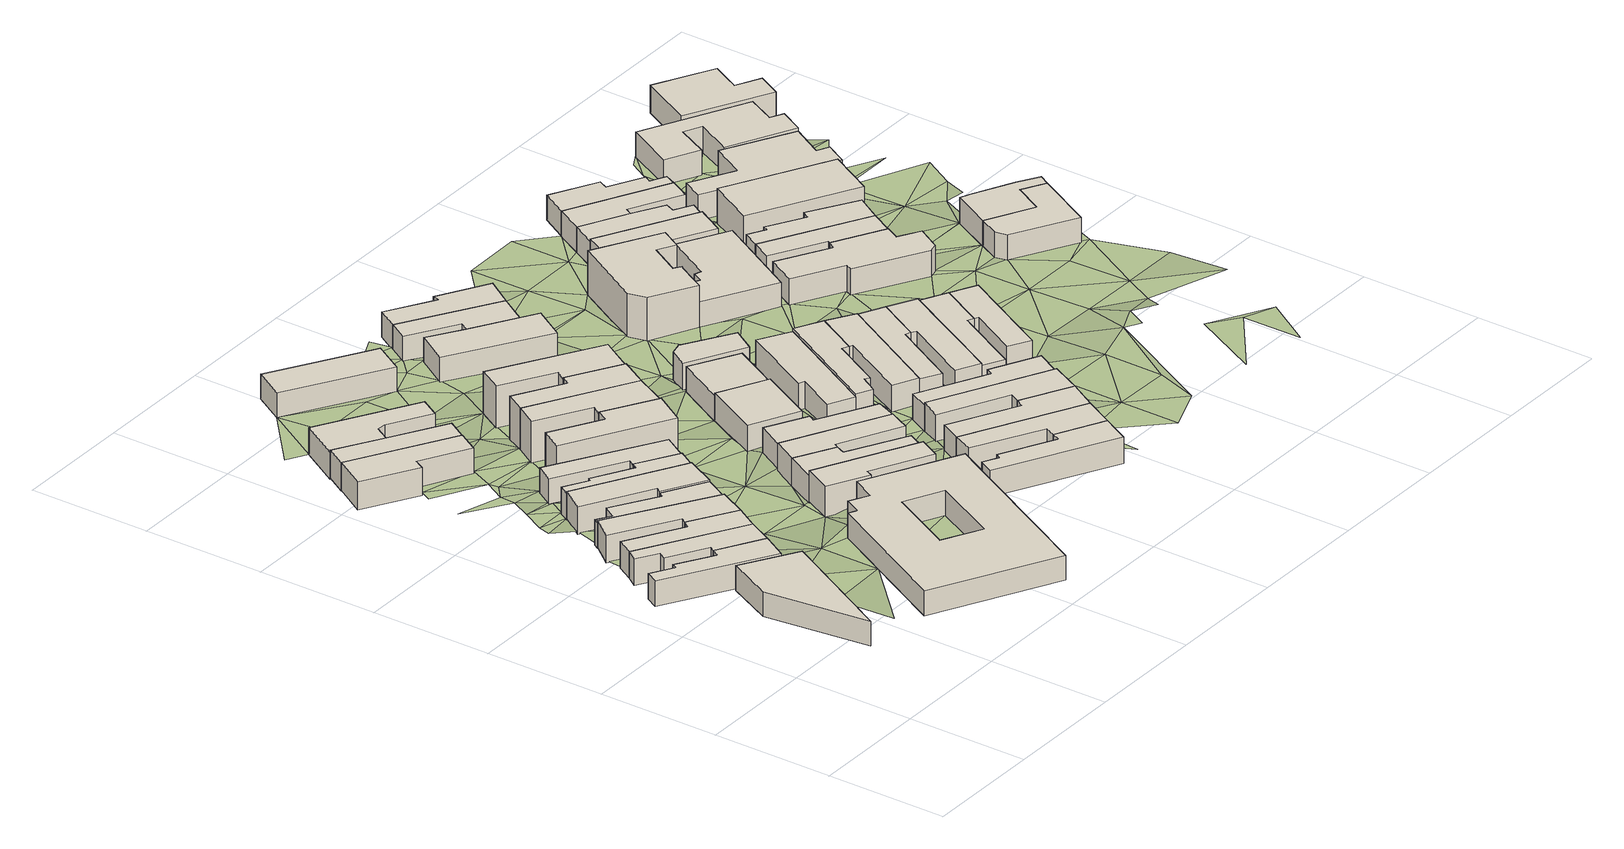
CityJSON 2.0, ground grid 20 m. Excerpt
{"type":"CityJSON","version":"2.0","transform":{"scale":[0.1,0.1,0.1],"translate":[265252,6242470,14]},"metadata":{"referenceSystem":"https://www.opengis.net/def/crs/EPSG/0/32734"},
"CityObjects":{
"building1":{"type":"Building","attributes":{"address":"80 Burns Road Salt River Cape Town","building":"house","building:levels":"1","footprint":{"type":"Polygon"},"plus_code":"C8X4XCXM+XHW","ground_height":17.6,"building_height":4.1,"roof_height":21.7},"geometry":[{"type":"Solid","lod":"1","boundaries":[[[[0,1,2,3]],[[1,4,5,2]],[[4,6,7,5]],[[6,0,3,7]],[[3,2,5,7]],[[6,4,1,0]]]]}]},
"building2":{"type":"Building","attributes":{"address":"78 Burns Road Salt River Cape Town","building":"house","building:levels":"1","footprint":{"type":"Polygon"},"plus_code":"C8X6XCX3+XRV","ground_height":17.25,"building_height":4.1,"roof_height":21.35},"geometry":[{"type":"Solid","lod":"1","boundaries":[[[[8,9,10,11]],[[9,12,13,10]],[[12,14,15,13]],[[14,16,17,15]],[[16,18,19,17]],[[18,20,21,19]],[[20,22,23,21]],[[22,8,11,23]],[[11,10,13,15,17,19,21,23]],[[22,20,18,16,14,12,9,8]]]]}]},
"building3":{"type":"Building","attributes":{"address":"76 Burns Road Salt River Cape Town","building":"house","building:levels":"1","footprint":{"type":"Polygon"},"plus_code":"C8X7X8XW+X7W","ground_height":17.25,"building_height":4.1,"roof_height":21.35},"geometry":[{"type":"Solid","lod":"1","boundaries":[[[[24,25,26,23]],[[25,27,28,26]],[[27,29,30,28]],[[29,31,32,30]],[[31,33,34,32]],[[33,35,36,34]],[[35,37,11,36]],[[37,24,23,11]],[[23,26,28,30,32,34,36,11]],[[37,35,33,31,29,27,25,24]]]]}]},
"building4":{"type":"Building","attributes":{"address":"74 Burns Road Salt River Cape Town","building":"house","building:levels":"1","footprint":{"type":"Polygon"},"plus_code":"C8XCXWX3+XVW","ground_height":17.25,"building_height":4.1,"roof_height":21.35},"geometry":[{"type":"Solid","lod":"1","boundaries":[[[[25,38,39,26]],[[38,40,41,39]],[[40,42,43,41]],[[42,44,45,43]],[[44,27,28,45]],[[27,25,26,28]],[[26,39,41,43,45,28]],[[27,44,42,40,38,25]]]]}]},
"building5":{"type":"Building","attributes":{"address":"72 Burns Road Salt River Cape Town","building":"house","building:levels":"1","footprint":{"type":"Polygon"},"plus_code":"C8XCX3X7+X3W","ground_height":17.3,"building_height":4.1,"roof_height":21.4},"geometry":[{"type":"Solid","lod":"1","boundaries":[[[[46,47,48,39]],[[47,49,50,51,48]],[[49,52,53,54,51,50]],[[52,55,56,54,53]],[[55,57,41,56]],[[57,46,39,41]],[[39,48,51,54,56,41]],[[57,55,52,49,47,46]]]]}]},
"building6":{"type":"Building","attributes":{"address":"70 Burns Road Salt River Cape Town","building":"house","building:levels":"1","footprint":{"type":"Polygon"},"plus_code":"C8XMXFX2+XRW","ground_height":16.9,"building_height":4.1,"roof_height":21},"geometry":[{"type":"Solid","lod":"1","boundaries":[[[[58,59,60,61]],[[59,62,63,60]],[[62,64,65,63]],[[64,66,67,65]],[[66,68,69,67]],[[68,70,71,69]],[[70,72,50,71]],[[72,58,61,50]],[[61,60,63,65,67,69,71,50]],[[72,70,68,66,64,62,59,58]]]]}]},
"building7":{"type":"Building","attributes":{"address":"Salt River Cape Town","building":"house","building:levels":"1","footprint":{"type":"Polygon"},"plus_code":"C8X3X6XC+XVR","ground_height":16.13,"building_height":4.1,"roof_height":20.23},"geometry":[{"type":"Solid","lod":"1","boundaries":[[[[73,74,75,76]],[[74,77,78,75]],[[77,79,80,78]],[[79,81,82,83,80]],[[81,84,85,86,83,82]],[[84,73,76,86,85]],[[76,75,78,80,83,86]],[[84,81,79,77,74,73]]]]}]},
"building8":{"type":"Building","attributes":{"address":"68 Burns Road Salt River Cape Town","building":"house","building:levels":"1","footprint":{"type":"Polygon"},"plus_code":"C8XMX8X9+X5X","ground_height":17.07,"building_height":4.1,"roof_height":21.17},"geometry":[{"type":"Solid","lod":"1","boundaries":[[[[87,88,89,90,91,60]],[[88,92,93,94,90,89]],[[92,95,96,97,94,93]],[[95,98,99,97,96]],[[98,100,101,99]],[[100,87,60,91,101]],[[91,90,94,97,99,101]],[[100,98,95,92,88,87]]]]}]},
"building9":{"type":"Building","attributes":{"address":"Salt River Cape Town","building":"house","building:levels":"1","footprint":{"type":"Polygon"},"plus_code":"C8X7XQX6+X9W","ground_height":15.99,"building_height":4.1,"roof_height":20.09},"geometry":[{"type":"Solid","lod":"1","boundaries":[[[[102,103,104,82]],[[103,105,106,104]],[[105,107,108,109,106]],[[107,110,111,85,109,108]],[[110,102,82,85,111]],[[82,104,106,109,85]],[[110,107,105,103,102]]]]}]},
"building10":{"type":"Building","attributes":{"address":"73 Burns Road Salt River Cape Town","building":"yes","building:levels":"1","social_facility":"outreach","footprint":{"type":"Polygon"},"plus_code":"C9X3XQXQ+X9X","ground_height":17.96,"building_height":4.1,"roof_height":22.06},"geometry":[{"type":"Solid","lod":"1","boundaries":[[[[112,113,114,115]],[[113,116,117,114]],[[116,118,119,117]],[[118,120,121,119]],[[120,122,123,121]],[[122,124,125,123]],[[124,126,127,125]],[[126,112,115,127]],[[128,129,130,131]],[[129,132,133,130]],[[132,134,135,133]],[[134,128,131,135]],[[115,114,117,119,121,123,125,127],[131,130,133,135]],[[126,124,122,120,118,116,113,112],[134,132,129,128]]]]}]},
"building11":{"type":"Building","attributes":{"address":"66 Burns Road Salt River Cape Town","building":"house","building:levels":"1","footprint":{"type":"Polygon"},"plus_code":"C8XWXWX4+XXX","ground_height":16.75,"building_height":4.1,"roof_height":20.85},"geometry":[{"type":"Solid","lod":"1","boundaries":[[[[136,137,138,139]],[[137,140,141,142,138]],[[140,143,144,145,142,141]],[[143,146,147,145,144]],[[146,148,149,147]],[[148,150,93,149]],[[150,151,152,93]],[[151,136,139,152]],[[139,138,142,145,147,149,93,152]],[[151,150,148,146,143,140,137,136]]]]}]},
"building12":{"type":"Building","attributes":{"address":"64 Burns Road Salt River Cape Town","building":"house","building:levels":"1","footprint":{"type":"Polygon"},"plus_code":"C8XVX4X4+X2V","ground_height":16.49,"building_height":4.1,"roof_height":20.59},"geometry":[{"type":"Solid","lod":"1","boundaries":[[[[136,153,154,155]],[[153,156,157,154]],[[156,158,159,157]],[[158,160,161,159]],[[160,137,162,161]],[[137,136,155,162]],[[155,154,157,159,161,162]],[[137,160,158,156,153,136]]]]}]},
"building13":{"type":"Building","attributes":{"address":"Salt River Cape Town","building":"house","building:levels":"1","footprint":{"type":"Polygon"},"plus_code":"C8X5XCX3+XXW","ground_height":15.61,"building_height":4.1,"roof_height":19.71},"geometry":[{"type":"Solid","lod":"1","boundaries":[[[[163,164,165,108]],[[164,166,167,165]],[[166,168,169,167]],[[168,170,171,169]],[[170,172,173,171]],[[172,174,175,173]],[[174,163,108,175]],[[108,165,167,169,171,173,175]],[[174,172,170,168,166,164,163]]]]}]},
"building14":{"type":"Building","attributes":{"address":"Salt River Cape Town","building":"house","building:levels":"2","footprint":{"type":"Polygon"},"plus_code":"C9X6X4XM+X9X","ground_height":16.16,"building_height":6.9,"roof_height":23.06},"geometry":[{"type":"Solid","lod":"1","boundaries":[[[[176,177,178,179,180,181]],[[177,182,183,179,178]],[[182,184,185,183]],[[184,186,187,185]],[[186,188,189,187]],[[188,176,181,180,189]],[[180,179,183,185,187,189]],[[188,186,184,182,177,176]]]]}]},
"building15":{"type":"Building","attributes":{"address":"71 Burns Road Salt River Cape Town","building":"house","building:levels":"1","footprint":{"type":"Polygon"},"plus_code":"C9XQX5XR+XRV","ground_height":17.97,"building_height":4.1,"roof_height":22.07},"geometry":[{"type":"Solid","lod":"1","boundaries":[[[[190,191,192,193,194,195]],[[191,196,197,193,192]],[[196,198,199,197]],[[198,200,201,199]],[[200,202,203,201]],[[202,190,195,194,203]],[[194,193,197,199,201,203]],[[202,200,198,196,191,190]]]]}]},
"building16":{"type":"Building","attributes":{"address":"Salt River Cape Town","building":"house","building:levels":"2","footprint":{"type":"Polygon"},"plus_code":"C9X7XFXG+XVV","ground_height":15.93,"building_height":6.9,"roof_height":22.83},"geometry":[{"type":"Solid","lod":"1","boundaries":[[[[204,205,206,181]],[[205,207,208,206]],[[207,209,210,208]],[[209,211,212,210]],[[211,213,178,212]],[[213,204,181,178]],[[181,206,208,210,212,178]],[[213,211,209,207,205,204]]]]}]},
"building17":{"type":"Building","attributes":{"address":"69 Burns Road Salt River Cape Town","building":"house","building:levels":"1","footprint":{"type":"Polygon"},"plus_code":"C9XWXRXW+X7V","ground_height":17.15,"building_height":4.1,"roof_height":21.25},"geometry":[{"type":"Solid","lod":"1","boundaries":[[[[214,215,195,216]],[[215,217,218,195]],[[217,219,220,218]],[[219,221,222,220]],[[221,223,224,222]],[[223,214,216,224]],[[216,195,218,220,222,224]],[[223,221,219,217,215,214]]]]}]},
"building18":{"type":"Building","attributes":{"address":"7 Dryden Street Salt River Cape Town","building":"house","building:levels":"1","footprint":{"type":"Polygon"},"plus_code":"C8XRXMXG+XXX","ground_height":15.23,"building_height":4.1,"roof_height":19.33},"geometry":[{"type":"Solid","lod":"1","boundaries":[[[[225,226,227,228]],[[226,229,230,227]],[[229,231,232,230]],[[231,233,234,232]],[[233,225,228,234]],[[228,227,230,232,234]],[[233,231,229,226,225]]]]}]},
"building19":{"type":"Building","attributes":{"address":"Salt River Cape Town","building":"house","building:levels":"2","footprint":{"type":"Polygon"},"plus_code":"C9XGX2XX+X8W","ground_height":15.93,"building_height":6.9,"roof_height":22.83},"geometry":[{"type":"Solid","lod":"1","boundaries":[[[[235,236,237,206]],[[236,238,239,240,237]],[[238,241,242,243,240,239]],[[241,244,245,243,242]],[[244,246,208,245]],[[246,235,206,208]],[[206,237,240,243,245,208]],[[246,244,241,238,236,235]]]]}]},
"building20":{"type":"Building","attributes":{"address":"67 Burns Road Salt River Cape Town","building":"house","building:levels":"1","footprint":{"type":"Polygon"},"plus_code":"CCX2X5XV+X5X","ground_height":17.15,"building_height":4.1,"roof_height":21.25},"geometry":[{"type":"Solid","lod":"1","boundaries":[[[[247,214,248,216,249,250]],[[214,223,224,216,248]],[[223,251,252,224]],[[251,253,254,252]],[[253,255,256,254]],[[255,247,250,249,256]],[[249,216,224,252,254,256]],[[255,253,251,223,214,247]]]]}]},
"building21":{"type":"Building","attributes":{"address":"65 Burns Road Salt River Cape Town","building":"house","building:levels":"1","footprint":{"type":"Polygon"},"plus_code":"CCX6X3XC+XPW","ground_height":16.97,"building_height":4.1,"roof_height":21.07},"geometry":[{"type":"Solid","lod":"1","boundaries":[[[[257,258,259,250]],[[258,260,261,259]],[[260,262,263,261]],[[262,264,265,263]],[[264,266,267,265]],[[266,257,250,267]],[[250,259,261,263,265,267]],[[266,264,262,260,258,257]]]]}]},
"building22":{"type":"Building","attributes":{"address":"Salt River Cape Town","building":"house","building:levels":"2","footprint":{"type":"Polygon"},"plus_code":"C9XHX8XM+X5R","ground_height":15.59,"building_height":6.9,"roof_height":22.49},"geometry":[{"type":"Solid","lod":"1","boundaries":[[[[236,268,269,270]],[[268,271,272,269]],[[271,273,274,272]],[[273,275,276,274]],[[275,238,239,276]],[[238,236,270,239]],[[270,269,272,274,276,239]],[[238,275,273,271,268,236]]]]}]},
"building23":{"type":"Building","attributes":{"address":"64 Coleridge Road Salt River Cape Town","building":"house","building:levels":"1","footprint":{"type":"Polygon"},"plus_code":"CCXWXCXC+X6W","ground_height":17.81,"building_height":4.1,"roof_height":21.91},"geometry":[{"type":"Solid","lod":"1","boundaries":[[[[277,278,279,280]],[[278,281,282,279]],[[281,283,284,282]],[[283,285,286,284]],[[285,287,288,286]],[[287,289,290,288]],[[289,291,292,290]],[[291,277,280,292]],[[280,279,282,284,286,288,290,292]],[[291,289,287,285,283,281,278,277]]]]}]},
"building24":{"type":"Building","attributes":{"address":"63 Burns Road Salt River Cape Town","building":"house","building:levels":"1","footprint":{"type":"Polygon"},"plus_code":"CCX5XFX4+X5X","ground_height":16.61,"building_height":4.1,"roof_height":20.71},"geometry":[{"type":"Solid","lod":"1","boundaries":[[[[293,294,295,296,297,298]],[[294,299,300,296,295]],[[299,301,302,300]],[[301,293,298,297,302]],[[297,296,300,302]],[[301,299,294,293]]]]}]},
"building25":{"type":"Building","attributes":{"address":"62 Coleridge Road Salt River Cape Town","building":"house","building:levels":"1","footprint":{"type":"Polygon"},"plus_code":"CCXWX2XR+X4W","ground_height":17.81,"building_height":4.1,"roof_height":21.91},"geometry":[{"type":"Solid","lod":"1","boundaries":[[[[303,304,305,306]],[[304,307,308,305]],[[307,309,280,308]],[[309,310,292,280]],[[310,311,312,292]],[[311,303,306,312]],[[306,305,308,280,292,312]],[[311,310,309,307,304,303]]]]}]},
"building26":{"type":"Building","attributes":{"address":"61 Burns Road Salt River Cape Town","building":"house","building:levels":"1","footprint":{"type":"Polygon"},"plus_code":"CCXCX2X7+XMR","ground_height":16.08,"building_height":4.1,"roof_height":20.18},"geometry":[{"type":"Solid","lod":"1","boundaries":[[[[313,314,315,298]],[[314,316,317,315]],[[316,318,319,317]],[[318,313,298,319]],[[298,315,317,319]],[[318,316,314,313]]]]}]},
"building27":{"type":"Building","attributes":{"address":"60 Coleridge Road Salt River Cape Town","building":"house","building:levels":"1","footprint":{"type":"Polygon"},"plus_code":"CFX5X6XM+XQX","ground_height":17.81,"building_height":4.1,"roof_height":21.91},"geometry":[{"type":"Solid","lod":"1","boundaries":[[[[320,321,322,323]],[[321,324,325,322]],[[324,303,306,325]],[[303,311,312,306]],[[311,326,327,312]],[[326,320,323,327]],[[323,322,325,306,312,327]],[[326,311,303,324,321,320]]]]}]},
"building28":{"type":"Building","attributes":{"address":"50 Burns Road Salt River Cape Town","building":"house","building:levels":"1","footprint":{"type":"Polygon"},"plus_code":"C9XVXFX4+XMW","ground_height":15.04,"building_height":4.1,"roof_height":19.14},"geometry":[{"type":"Solid","lod":"1","boundaries":[[[[328,329,330,331]],[[329,332,333,330]],[[332,334,335,333]],[[334,336,337,335]],[[336,338,339,337]],[[338,328,331,339]],[[331,330,333,335,337,339]],[[338,336,334,332,329,328]]]]}]},
"building29":{"type":"Building","attributes":{"address":"48 Burns Road Salt River Cape Town","building":"house","building:levels":"1","footprint":{"type":"Polygon"},"plus_code":"C9XWXMX5+X3V","ground_height":14.95,"building_height":4.1,"roof_height":19.05},"geometry":[{"type":"Solid","lod":"1","boundaries":[[[[328,340,341,331]],[[340,342,343,341]],[[342,344,345,343]],[[344,346,347,345]],[[346,329,330,347]],[[329,328,331,330]],[[331,341,343,345,347,330]],[[329,346,344,342,340,328]]]]}]},
"building30":{"type":"Building","attributes":{"address":"2 Dryden Street Salt River Cape Town","building":"house","building:levels":"1","footprint":{"type":"Polygon"},"plus_code":"CCXRXQX6+XMW","ground_height":16.74,"building_height":4.1,"roof_height":20.84},"geometry":[{"type":"Solid","lod":"1","boundaries":[[[[348,349,350,351]],[[349,352,353,350]],[[352,354,355,353]],[[354,356,357,355]],[[356,358,359,357]],[[358,348,351,359]],[[351,350,353,355,357,359]],[[358,356,354,352,349,348]]]]}]},
"building31":{"type":"Building","attributes":{"address":"58 Coleridge Road Salt River Cape Town","building":"house","building:levels":"1","footprint":{"type":"Polygon"},"plus_code":"CFX5X6XW+X2W","ground_height":17.81,"building_height":4.1,"roof_height":21.91},"geometry":[{"type":"Solid","lod":"1","boundaries":[[[[360,361,362,363,364,365]],[[361,366,367,363,362]],[[366,368,369,367]],[[368,370,323,369]],[[370,371,327,323]],[[371,360,365,364,327]],[[364,363,367,369,323,327]],[[371,370,368,366,361,360]]]]}]},
"building32":{"type":"Building","attributes":{"address":"59 Burns Road Salt River Cape Town","building":"house","building:levels":"1","footprint":{"type":"Polygon"},"plus_code":"CCXJXPXQ+X9V","ground_height":16.08,"building_height":4.1,"roof_height":20.18},"geometry":[{"type":"Solid","lod":"1","boundaries":[[[[372,373,374,375]],[[373,376,377,374]],[[376,378,379,377]],[[378,380,381,379]],[[380,372,375,381]],[[375,374,377,379,381]],[[380,378,376,373,372]]]]}]},
"building33":{"type":"Building","attributes":{"address":"46 Burns Road Salt River Cape Town","building":"house","building:levels":"1","footprint":{"type":"Polygon"},"plus_code":"CCX5X3XP+XJV","ground_height":14.95,"building_height":4.1,"roof_height":19.05},"geometry":[{"type":"Solid","lod":"1","boundaries":[[[[340,382,383,341]],[[382,384,385,383]],[[384,386,387,385]],[[386,388,389,387]],[[388,342,343,389]],[[342,340,341,343]],[[341,383,385,387,389,343]],[[342,388,386,384,382,340]]]]}]},
"building34":{"type":"Building","attributes":{"address":"56 Coleridge Road Salt River Cape Town","building":"house","building:levels":"1","footprint":{"type":"Polygon"},"plus_code":"CFXCXGXJ+X2X","ground_height":17.35,"building_height":4.1,"roof_height":21.45},"geometry":[{"type":"Solid","lod":"1","boundaries":[[[[360,390,391,365]],[[390,392,393,391]],[[392,394,395,393]],[[394,396,397,395]],[[396,361,362,397]],[[361,360,365,362]],[[365,391,393,395,397,362]],[[361,396,394,392,390,360]]]]}]},
"building35":{"type":"Building","attributes":{"address":"4 Dryden Street Salt River Cape Town","building":"house","building:levels":"1","footprint":{"type":"Polygon"},"plus_code":"CCXVXGXQ+XWW","ground_height":17.17,"building_height":4.1,"roof_height":21.27},"geometry":[{"type":"Solid","lod":"1","boundaries":[[[[348,358,359,398,399,351]],[[358,400,401,398,359]],[[400,402,403,401]],[[402,404,405,403]],[[404,406,407,405]],[[406,408,409,407]],[[408,410,411,409]],[[410,348,351,399,411]],[[399,398,401,403,405,407,409,411]],[[410,408,406,404,402,400,358,348]]]]}]},
"building36":{"type":"Building","attributes":{"address":"6 Dryden Street Salt River Cape Town","building":"house","building:levels":"1","footprint":{"type":"Polygon"},"plus_code":"CFX5X2XJ+XGR","ground_height":17.17,"building_height":4.1,"roof_height":21.27},"geometry":[{"type":"Solid","lod":"1","boundaries":[[[[412,413,409,411]],[[413,414,415,409]],[[414,416,417,415]],[[416,418,419,420,417]],[[418,421,422,423,420,419]],[[421,412,411,423,422]],[[411,409,415,417,420,423]],[[421,418,416,414,413,412]]]]}]},
"building37":{"type":"Building","attributes":{"address":"8 Dryden Street Salt River Cape Town","building":"house","building:levels":"1","footprint":{"type":"Polygon"},"plus_code":"CFX7XWXJ+X4R","ground_height":17.14,"building_height":4.1,"roof_height":21.24},"geometry":[{"type":"Solid","lod":"1","boundaries":[[[[424,425,419,422]],[[425,426,427,419]],[[426,428,429,427]],[[428,430,431,429]],[[430,432,433,431]],[[432,424,422,433]],[[422,419,427,429,431,433]],[[432,430,428,426,425,424]]]]}]},
"building38":{"type":"Building","attributes":{"address":"10 Dryden Street Salt River Cape Town","building":"house","building:levels":"1","footprint":{"type":"Polygon"},"plus_code":"CFXHXQX7+X6W","ground_height":17.14,"building_height":4.1,"roof_height":21.24},"geometry":[{"type":"Solid","lod":"1","boundaries":[[[[432,430,431,433]],[[430,434,435,431]],[[434,436,437,435]],[[436,438,439,440,437]],[[438,441,442,443,440,439]],[[441,432,433,443,442]],[[433,431,435,437,440,443]],[[441,438,436,434,430,432]]]]}]},
"building39":{"type":"Building","attributes":{"address":"12 Dryden Street Salt River Cape Town","building":"house","building:levels":"1","footprint":{"type":"Polygon"},"plus_code":"CFXPXJXF+X3V","ground_height":16.81,"building_height":4.1,"roof_height":20.91},"geometry":[{"type":"Solid","lod":"1","boundaries":[[[[441,438,439,442]],[[438,444,445,439]],[[444,446,447,445]],[[446,448,449,447]],[[448,450,451,449]],[[450,441,442,451]],[[442,439,445,447,449,451]],[[450,448,446,444,438,441]]]]}]},
"building40":{"type":"Building","attributes":{"address":"53 Burns Road Salt River Cape Town","building":"house","building:levels":"2","footprint":{"type":"Polygon"},"plus_code":"CFX4XCX2+XJW","ground_height":15.27,"building_height":6.9,"roof_height":22.17},"geometry":[{"type":"Solid","lod":"1","boundaries":[[[[452,453,454,455,456,457]],[[453,458,459,455,454]],[[458,460,461,459]],[[460,462,463,461]],[[462,464,465,463]],[[464,466,467,465]],[[466,468,469,467]],[[468,470,471,469]],[[470,472,473,471]],[[472,452,457,456,473]],[[456,455,459,461,463,465,467,469,471,473]],[[472,470,468,466,464,462,460,458,453,452]]]]}]},
"building41":{"type":"Building","attributes":{"address":"14 Dryden Street Salt River Cape Town","building":"house","building:levels":"1","footprint":{"type":"Polygon"},"plus_code":"CGX3X3XM+XFX","ground_height":16.81,"building_height":4.1,"roof_height":20.91},"geometry":[{"type":"Solid","lod":"1","boundaries":[[[[474,475,449,451]],[[475,476,477,449]],[[476,478,479,477]],[[478,480,481,479]],[[480,482,483,481]],[[482,474,451,483]],[[451,449,477,479,481,483]],[[482,480,478,476,475,474]]]]}]},
"building42":{"type":"Building","attributes":{"address":"Burns Road Salt River Cape Town","building":"house","building:levels":"1","footprint":{"type":"Polygon"},"plus_code":"CFXHXQXR+XMV","ground_height":15.36,"building_height":4.1,"roof_height":19.46},"geometry":[{"type":"Solid","lod":"1","boundaries":[[[[484,485,486,457]],[[485,487,488,486]],[[487,489,490,488]],[[489,491,492,490]],[[491,493,494,492]],[[493,495,496,494]],[[495,497,454,496]],[[497,484,457,454]],[[457,486,488,490,492,494,496,454]],[[497,495,493,491,489,487,485,484]]]]}]},
"building43":{"type":"Building","attributes":{"address":"51 Burns Road Salt River Cape Town","building":"house","building:levels":"1","footprint":{"type":"Polygon"},"plus_code":"CFXQXMXW+XXX","ground_height":15.17,"building_height":4.1,"roof_height":19.27},"geometry":[{"type":"Solid","lod":"1","boundaries":[[[[498,499,500,501,502]],[[499,503,504,500]],[[503,505,506,507,504]],[[505,498,502,501,507,506]],[[501,500,504,507]],[[505,503,499,498]]]]}]},
"building44":{"type":"Building","attributes":{"address":"50 Coleridge Road Salt River Cape Town","building":"house","building:levels":"1","footprint":{"type":"Polygon"},"plus_code":"CGXCXPXR+X9V","ground_height":15.85,"building_height":4.1,"roof_height":19.95},"geometry":[{"type":"Solid","lod":"1","boundaries":[[[[508,509,510,511,512,513]],[[509,514,515,511,510]],[[514,516,517,515]],[[516,518,519,517]],[[518,520,521,519]],[[520,522,523,521]],[[522,524,525,523]],[[524,526,527,525]],[[526,528,529,527]],[[528,530,531,529]],[[530,508,513,512,531]],[[512,511,515,517,519,521,523,525,527,529,531]],[[530,528,526,524,522,520,518,516,514,509,508]]]]}]},
"building45":{"type":"Building","attributes":{"address":"49 Burns Road Salt River Cape Town","building":"house","building:levels":"1","footprint":{"type":"Polygon"},"plus_code":"CFXRXPXR+XMW","ground_height":14.79,"building_height":4.1,"roof_height":18.89},"geometry":[{"type":"Solid","lod":"1","boundaries":[[[[498,505,506,502]],[[505,532,533,506]],[[532,534,535,533]],[[534,536,537,535]],[[536,538,539,537]],[[538,540,541,539]],[[540,498,502,541]],[[502,506,533,535,537,539,541]],[[540,538,536,534,532,505,498]]]]}]},
"building46":{"type":"Building","attributes":{"address":"Coleridge Road Salt River Cape Town","building":"house","building:levels":"1","footprint":{"type":"Polygon"},"plus_code":"CGX9X7X5+X7W","ground_height":15.67,"building_height":4.1,"roof_height":19.77},"geometry":[{"type":"Solid","lod":"1","boundaries":[[[[542,543,544,545]],[[543,546,547,544]],[[546,548,549,547]],[[548,550,510,549]],[[550,551,513,510]],[[551,542,545,513]],[[545,544,547,549,510,513]],[[551,550,548,546,543,542]]]]}]},
"building47":{"type":"Building","attributes":{"address":"47 Burns Road Salt River Cape Town","building":"house","building:levels":"1","footprint":{"type":"Polygon"},"plus_code":"CFXXXHXJ+X6X","ground_height":14.79,"building_height":4.1,"roof_height":18.89},"geometry":[{"type":"Solid","lod":"1","boundaries":[[[[540,538,539,541]],[[538,552,553,539]],[[552,554,555,553]],[[554,556,557,555]],[[556,558,559,557]],[[558,540,541,559]],[[541,539,553,555,557,559]],[[558,556,554,552,538,540]]]]}]},
"building48":{"type":"Building","attributes":{"address":"Coleridge Road Salt River Cape Town","building":"house","building:levels":"1","footprint":{"type":"Polygon"},"plus_code":"CGXJX3XW+X3V","ground_height":15.67,"building_height":4.1,"roof_height":19.77},"geometry":[{"type":"Solid","lod":"1","boundaries":[[[[542,560,561,545]],[[560,562,563,561]],[[562,564,565,563]],[[564,566,567,565]],[[566,568,569,567]],[[568,570,571,569]],[[570,543,544,571]],[[543,542,545,544]],[[545,561,563,565,567,569,571,544]],[[543,570,568,566,564,562,560,542]]]]}]},
"building49":{"type":"Building","attributes":{"address":"45 Burns Road Salt River Cape Town","building":"house","building:levels":"1","footprint":{"type":"Polygon"},"plus_code":"CGX4XCX5+X8W","ground_height":14.79,"building_height":4.1,"roof_height":18.89},"geometry":[{"type":"Solid","lod":"1","boundaries":[[[[572,573,557,559]],[[573,574,575,557]],[[574,576,577,575]],[[576,578,579,577]],[[578,580,581,579]],[[580,582,583,581]],[[582,584,585,583]],[[584,572,559,585]],[[559,557,575,577,579,581,583,585]],[[584,582,580,578,576,574,573,572]]]]}]},
"building50":{"type":"Building","attributes":{"address":"44 Coleridge Road Salt River Cape Town","building":"church","building:levels":"1.5","footprint":{"type":"Polygon"},"plus_code":"CGXQXQXV+XJX","ground_height":15.18,"building_height":5.5,"roof_height":20.68},"geometry":[{"type":"Solid","lod":"1","boundaries":[[[[586,587,588,589]],[[587,590,591,588]],[[590,592,593,591]],[[592,586,589,593]],[[589,588,591,593]],[[592,590,587,586]]]]}]},
"building51":{"type":"Building","attributes":{"address":"13 Dryden Street Salt River Cape Town","building":"house","building:levels":"1","footprint":{"type":"Polygon"},"plus_code":"CHXGXGX9+X3W","ground_height":15.91,"building_height":4.1,"roof_height":20.01},"geometry":[{"type":"Solid","lod":"1","boundaries":[[[[594,595,596,597]],[[595,598,599,596]],[[598,600,601,599]],[[600,602,603,601]],[[602,604,605,603]],[[604,606,607,605]],[[606,594,597,607]],[[597,596,599,601,603,605,607]],[[606,604,602,600,598,595,594]]]]}]},
"building52":{"type":"Building","attributes":{"address":"42 Coleridge Road Salt River Cape Town","building":"house","building:levels":"1","footprint":{"type":"Polygon"},"plus_code":"CHX4XVX7+XMR","ground_height":14.98,"building_height":4.1,"roof_height":19.08},"geometry":[{"type":"Solid","lod":"1","boundaries":[[[[608,609,610,611]],[[609,612,613,610]],[[612,614,615,613]],[[614,616,617,615]],[[616,618,619,617]],[[618,620,621,619]],[[620,622,623,621]],[[622,608,611,623]],[[611,610,613,615,617,619,621,623]],[[622,620,618,616,614,612,609,608]]]]}]},
"building53":{"type":"Building","attributes":{"address":"55 Coleridge Road Salt River Cape Town","building":"house","building:levels":"1","footprint":{"type":"Polygon"},"plus_code":"CHXJX2X7+X7X","ground_height":15.91,"building_height":4.1,"roof_height":20.01},"geometry":[{"type":"Solid","lod":"1","boundaries":[[[[624,625,599,601]],[[625,626,596,599]],[[626,627,597,596]],[[627,628,629,597]],[[628,630,631,632,629]],[[630,633,634,635,632,631]],[[633,636,637,635,634]],[[636,624,601,637]],[[601,599,596,597,629,632,635,637]],[[636,633,630,628,627,626,625,624]]]]}]},
"building54":{"type":"Building","attributes":{"address":"40 Coleridge Road Salt River Cape Town","building":"house","building:levels":"1","footprint":{"type":"Polygon"},"plus_code":"CHXFXHXF+X2W","ground_height":14.5,"building_height":4.1,"roof_height":18.6},"geometry":[{"type":"Solid","lod":"1","boundaries":[[[[638,639,640,641]],[[639,642,643,640]],[[642,644,645,643]],[[644,646,647,645]],[[646,648,649,647]],[[648,650,651,649]],[[650,652,653,651]],[[652,654,655,653]],[[654,656,657,655]],[[656,638,641,657]],[[641,640,643,645,647,649,651,653,655,657]],[[656,654,652,650,648,646,644,642,639,638]]]]}]},
"building55":{"type":"Building","attributes":{"address":"38 Coleridge Road Salt River Cape Town","building":"house","building:levels":"1","footprint":{"type":"Polygon"},"plus_code":"CHXMX6XG+XGV","ground_height":14.5,"building_height":4.1,"roof_height":18.6},"geometry":[{"type":"Solid","lod":"1","boundaries":[[[[658,659,660,661]],[[659,662,663,660]],[[662,664,665,663]],[[664,666,667,665]],[[666,668,669,667]],[[668,658,661,669]],[[661,660,663,665,667,669]],[[668,666,664,662,659,658]]]]}]},
"terrain1":{"type":"TINRelief","geometry":[{"type":"CompositeSurface","lod":"1","boundaries":[[[1,670,671]],[[672,9,8]],[[673,674,8]],[[4,675,676]],[[4,1,675]],[[677,678,671]],[[679,680,681]],[[676,675,1]],[[682,679,683]],[[678,1,671]],[[679,682,680]],[[1,684,676]],[[685,686,687]],[[687,688,685]],[[689,92,690]],[[689,688,92]],[[684,1,691]],[[124,122,678]],[[678,691,1]],[[690,692,693]],[[691,25,684]],[[692,690,92]],[[687,694,688]],[[695,696,697]],[[698,693,692]],[[695,693,699]],[[691,700,25]],[[701,62,687]],[[678,122,691]],[[698,699,693]],[[25,700,38]],[[687,62,694]],[[702,703,704]],[[692,705,698]],[[705,692,706]],[[695,707,696]],[[699,698,705]],[[699,707,695]],[[708,709,702]],[[38,700,47]],[[696,707,710]],[[710,704,696]],[[122,711,691]],[[708,702,704]],[[191,700,691]],[[712,713,714]],[[715,699,705]],[[122,716,711]],[[714,717,712]],[[191,691,711]],[[184,710,707]],[[47,700,718]],[[719,720,705]],[[721,184,707]],[[722,704,710]],[[720,715,705]],[[226,723,174]],[[708,704,722]],[[718,700,191]],[[105,724,725]],[[726,711,727]],[[726,191,711]],[[714,713,129]],[[710,184,722]],[[728,729,47]],[[721,707,153]],[[724,105,730]],[[129,717,714]],[[718,728,47]],[[727,731,726]],[[731,191,726]],[[708,732,733]],[[174,734,226]],[[735,729,728]],[[718,191,190]],[[732,708,722]],[[736,734,174]],[[731,737,191]],[[730,738,724]],[[733,739,730]],[[177,722,184]],[[739,733,732]],[[718,190,214]],[[136,735,740]],[[741,177,184]],[[735,728,740]],[[214,728,718]],[[153,742,721]],[[730,739,738]],[[731,743,737]],[[740,153,136]],[[737,743,744]],[[745,226,734]],[[722,177,211]],[[734,736,746]],[[732,747,739]],[[728,214,257]],[[745,734,746]],[[153,740,742]],[[747,748,739]],[[271,738,739]],[[743,731,112]],[[112,749,750]],[[738,271,736]],[[751,740,728]],[[744,743,752]],[[728,257,266]],[[112,750,753]],[[271,739,748]],[[746,736,271]],[[226,745,754]],[[266,751,728]],[[755,742,740]],[[748,747,756]],[[757,112,753]],[[112,752,743]],[[745,746,754]],[[756,747,758]],[[740,751,755]],[[759,112,757]],[[742,755,176]],[[760,761,762]],[[271,763,746]],[[748,756,275]],[[759,764,112]],[[754,746,763]],[[765,752,112]],[[759,766,764]],[[767,761,768]],[[769,770,752]],[[765,112,764]],[[752,765,769]],[[771,751,266]],[[760,768,761]],[[176,772,773]],[[770,769,760]],[[755,293,176]],[[755,751,293]],[[765,774,769]],[[771,266,264]],[[772,176,293]],[[754,763,775]],[[764,776,765]],[[777,763,271]],[[760,769,778]],[[778,769,774]],[[779,754,780]],[[780,754,775]],[[773,772,236]],[[778,768,760]],[[264,262,781]],[[264,781,771]],[[764,782,776]],[[783,779,784]],[[271,268,777]],[[785,768,778]],[[786,765,776]],[[787,779,780]],[[262,788,781]],[[771,781,789]],[[780,775,790]],[[787,784,779]],[[772,293,791]],[[772,791,236]],[[792,793,768]],[[768,785,792]],[[794,776,782]],[[790,787,780]],[[795,771,789]],[[778,796,785]],[[763,797,775]],[[776,794,786]],[[781,798,789]],[[799,784,787]],[[781,788,800]],[[801,771,795]],[[777,797,763]],[[802,788,793]],[[791,803,236]],[[804,784,799]],[[796,778,805]],[[793,792,802]],[[798,795,789]],[[268,236,806]],[[807,800,788]],[[790,346,787]],[[806,236,803]],[[808,785,796]],[[788,809,807]],[[788,802,809]],[[790,329,346]],[[810,777,268]],[[796,805,320]],[[811,807,809]],[[316,803,791]],[[320,808,796]],[[811,812,807]],[[803,378,806]],[[797,777,810]],[[349,801,795]],[[806,810,268]],[[813,809,802]],[[814,311,291]],[[809,815,811]],[[806,378,376]],[[801,816,316]],[[803,316,816]],[[802,817,813]],[[349,816,801]],[[818,811,815]],[[809,819,815]],[[802,820,817]],[[810,821,797]],[[806,376,822]],[[823,386,384]],[[806,822,810]],[[821,824,797]],[[823,384,825]],[[818,815,826]],[[819,826,815]],[[340,827,824]],[[816,349,828]],[[820,829,817]],[[830,821,810]],[[831,816,828]],[[832,376,831]],[[829,820,833]],[[326,311,834]],[[376,832,822]],[[828,349,348]],[[833,835,829]],[[810,822,830]],[[311,836,834]],[[829,837,817]],[[821,838,824]],[[326,834,360]],[[833,839,835]],[[340,824,838]],[[831,828,840]],[[821,830,838]],[[817,837,841]],[[833,390,839]],[[348,840,828]],[[822,832,842]],[[837,829,843]],[[834,844,360]],[[832,831,845]],[[846,834,836]],[[340,847,382]],[[844,390,360]],[[840,348,412]],[[848,839,390]],[[847,340,838]],[[831,840,845]],[[842,832,845]],[[838,830,468]],[[382,847,849]],[[840,412,421]],[[390,844,850]],[[850,848,390]],[[839,848,851]],[[834,846,852]],[[844,834,853]],[[838,468,847]],[[854,849,847]],[[844,853,850]],[[851,848,855]],[[834,852,853]],[[855,848,856]],[[857,842,845]],[[421,858,840]],[[859,421,432]],[[845,840,857]],[[860,861,862]],[[863,860,864]],[[860,862,865]],[[866,863,864]],[[865,864,860]],[[858,421,859]],[[867,857,840]],[[847,468,868]],[[432,441,859]],[[867,840,858]],[[847,868,854]],[[869,468,870]],[[850,853,871]],[[852,846,872]],[[864,865,873]],[[873,866,864]],[[498,468,869]],[[865,874,873]],[[468,875,870]],[[876,850,871]],[[868,468,498]],[[872,853,852]],[[877,857,867]],[[850,876,482]],[[489,869,870]],[[874,489,873]],[[878,859,441]],[[858,859,879]],[[854,868,880]],[[867,858,881]],[[875,489,870]],[[853,872,871]],[[489,875,873]],[[878,441,474]],[[882,857,877]],[[859,878,879]],[[868,498,540]],[[881,858,879]],[[489,883,869]],[[474,482,878]],[[857,882,884]],[[868,572,880]],[[572,868,540]],[[871,872,885]],[[882,877,886]],[[887,876,871]],[[888,884,882]],[[887,482,876]],[[877,889,886]],[[489,884,883]],[[878,890,879]],[[891,872,892]],[[871,885,887]],[[886,893,882]],[[894,884,888]],[[895,896,897]],[[482,898,878]],[[885,872,891]],[[884,894,899]],[[900,894,901]],[[884,899,883]],[[900,899,894]],[[898,482,887]],[[898,890,878]],[[902,883,899]],[[891,903,885]],[[904,905,906]],[[903,891,907]],[[900,908,899]],[[885,909,887]],[[897,896,910]],[[890,898,911]],[[896,912,910]],[[906,913,914]],[[904,906,915]],[[916,902,899]],[[900,917,908]],[[903,909,885]],[[914,902,918]],[[914,915,906]],[[887,919,898]],[[918,902,916]],[[508,530,920]],[[530,528,920]],[[914,918,921]],[[921,915,914]],[[911,898,922]],[[921,918,916]],[[911,922,528]],[[899,908,923]],[[582,580,578]],[[920,542,508]],[[909,924,887]],[[887,924,919]],[[602,898,919]],[[582,578,925]],[[915,921,926]],[[602,922,898]],[[528,922,920]],[[926,573,915]],[[578,576,927]],[[903,928,909]],[[574,927,576]],[[574,578,927]],[[573,926,574]],[[925,578,929]],[[908,560,923]],[[542,920,930]],[[574,929,578]],[[920,922,636]],[[931,921,916]],[[924,932,919]],[[924,909,933]],[[542,934,560]],[[929,574,935]],[[609,574,926]],[[930,920,636]],[[909,928,936]],[[933,909,936]],[[926,937,609]],[[934,542,930]],[[560,934,923]],[[938,929,935]],[[924,933,932]],[[935,574,939]],[[916,587,931]],[[609,939,574]],[[636,633,930]],[[938,935,940]],[[923,934,587]],[[938,940,941]],[[942,930,633]],[[943,932,933]],[[930,942,934]],[[944,939,609]],[[945,587,934]],[[587,945,931]],[[939,944,946]],[[939,946,947]],[[609,608,944]],[[934,942,948]],[[945,934,949]],[[942,950,948]],[[951,931,945]],[[952,608,622]],[[949,934,948]],[[608,953,944]],[[951,952,931]],[[954,940,644]],[[952,955,608]],[[953,608,955]],[[953,955,639]],[[644,956,639]],[[954,644,957]]]}]}
},
"vertices":[
[86,130,36],[192,326,36],[192,326,77],[86,130,77],[103,380,36],[103,380,77],[65,304,36],[65,304,77],
[124,434,32],[116,422,32],[116,422,74],[124,434,74],[57,458,32],[57,458,74],[53,450,32],[53,450,74],[16,472,32],[16,472,74],[4,451,32],[4,451,74],[173,350,32],[173,350,74],[197,391,32],[197,391,74],
[197,391,30],[218,432,30],[218,432,74],[51,530,30],[51,530,74],[38,512,30],[38,512,74],[73,491,30],[73,491,74],[66,479,30],[66,479,74],[128,442,30],[128,442,74],[124,434,30],
[240,469,30],[240,469,74],[166,514,30],[166,514,74],[158,503,30],[158,503,74],[67,557,30],[67,557,74],
[240,469,29],[263,514,29],[263,514,74],[97,618,29],[97,618,70],[97,618,74],[69,583,29],[69,583,70],[69,583,74],[170,522,29],[170,522,74],[166,514,29],
[263,514,28],[286,556,28],[286,556,70],[263,514,70],[218,595,28],[218,595,70],[213,587,28],[213,587,70],[139,633,28],[139,633,70],[126,612,28],[126,612,70],[102,627,28],[102,627,70],[97,618,28],
[3,973,16],[90,922,16],[90,922,62],[3,973,62],[100,939,16],[100,939,62],[178,894,16],[178,894,62],[199,929,16],[199,929,61],[199,929,62],[35,1025,16],[35,1025,61],[35,1025,62],
[286,556,27],[312,606,27],[312,606,70],[312,606,72],[286,556,72],[141,704,27],[141,704,69],[141,704,72],[114,665,27],[114,665,69],[114,665,72],[223,603,27],[223,603,72],[218,595,27],[218,595,72],
[199,929,15],[219,962,15],[219,962,61],[133,1013,15],[133,1013,61],[56,1059,15],[56,1059,57],[56,1059,61],[35,1025,15],[35,1025,57],
[547,293,40],[393,374,40],[393,374,81],[547,293,81],[372,335,40],[372,335,81],[340,352,40],[340,352,81],[326,325,40],[326,325,81],[312,332,40],[312,332,81],[195,114,40],[195,114,81],[395,8,40],[395,8,81],[382,287,40],[445,255,40],[445,255,81],[382,287,81],[389,147,40],[389,147,81],[326,180,40],[326,180,81],
[330,636,24],[265,675,24],[265,675,69],[330,636,69],[258,666,24],[258,666,66],[258,666,69],[194,703,24],[194,703,66],[194,703,69],[191,698,24],[191,698,69],[151,721,24],[151,721,69],[141,704,24],[312,606,24],[312,606,69],
[355,677,24],[355,677,66],[330,636,66],[182,781,24],[182,781,66],[164,752,24],[164,752,66],[272,687,24],[272,687,66],[265,675,66],
[56,1059,12],[133,1013,12],[133,1013,57],[150,1042,12],[150,1042,57],[165,1041,12],[165,1041,57],[233,1001,12],[233,1001,57],[252,1033,12],[252,1033,57],[96,1125,12],[96,1125,57],
[409,729,22],[325,779,22],[325,779,88],[325,779,91],[409,729,91],[409,729,88],[314,760,22],[314,760,91],[233,807,22],[233,807,91],[212,772,22],[212,772,91],[377,677,22],[377,677,91],
[378,447,30],[355,402,30],[355,402,72],[355,402,81],[378,447,81],[378,447,72],[420,368,30],[420,368,81],[425,378,30],[425,378,81],[522,327,30],[522,327,81],[540,362,30],[540,362,81],
[409,729,19],[438,785,19],[438,785,88],[273,880,19],[273,880,88],[251,845,19],[251,845,88],[336,795,19],[336,795,88],[325,779,19],
[405,497,26],[378,447,26],[405,497,72],[540,362,26],[540,362,72],[557,395,26],[557,395,72],[462,447,26],[462,447,72],[469,462,26],[469,462,72],
[185,1273,12],[155,1224,12],[155,1224,53],[185,1273,53],[315,1127,12],[315,1127,53],[345,1177,12],[345,1177,53],[339,1180,12],[339,1180,53],
[438,785,16],[464,830,16],[464,830,88],[380,880,16],[380,880,85],[380,880,88],[371,866,16],[371,866,85],[371,866,88],[292,912,16],[292,912,88],[273,880,16],
[428,538,26],[405,497,71],[428,538,72],[428,538,71],[473,469,26],[473,469,72],[574,417,26],[574,417,72],[592,452,26],[592,452,72],
[428,538,30],[592,452,30],[592,452,71],[606,485,30],[606,485,71],[513,536,30],[513,536,71],[519,546,30],[519,546,71],[453,582,30],[453,582,71],
[498,886,16],[498,886,85],[464,830,85],[331,986,16],[331,986,85],[308,947,16],[308,947,85],[391,897,16],[391,897,85],
[668,224,35],[661,211,35],[661,211,79],[668,224,79],[574,257,35],[574,257,79],[569,249,35],[569,249,79],[545,262,35],[545,262,79],[532,238,35],[532,238,79],[720,138,35],[720,138,79],[745,184,35],[745,184,79],
[499,699,21],[451,608,21],[451,608,62],[451,608,67],[499,699,67],[499,699,62],[530,567,21],[530,567,67],[578,658,21],[578,658,67],
[581,333,34],[566,300,34],[566,300,79],[581,333,79],[675,241,34],[675,241,79],[668,224,34],[745,184,34],[771,233,34],[771,233,79],
[499,699,20],[578,658,20],[578,658,62],[621,738,20],[621,738,62],[544,781,20],[544,781,62],
[716,322,34],[709,309,34],[709,309,79],[716,322,79],[599,367,34],[599,367,79],[798,279,34],[798,279,79],
[534,1067,9],[463,1110,9],[463,1110,51],[534,1067,51],[408,1146,9],[408,1146,51],[375,1094,9],[375,1094,51],[530,998,9],[530,998,51],[562,1050,9],[562,1050,51],
[562,1111,9],[562,1111,51],[412,1203,9],[412,1203,51],[393,1172,9],[393,1172,51],[471,1124,9],[471,1124,51],
[705,709,20],[655,738,20],[655,738,68],[705,709,68],[590,616,20],[590,616,68],[599,612,20],[599,612,68],[565,548,20],[565,548,68],[606,527,20],[606,527,68],
[823,329,31],[635,427,31],[635,427,74],[635,427,79],[823,329,79],[823,329,74],[615,393,31],[615,393,79],[724,337,31],[724,337,79],[716,322,31],[798,279,31],
[641,739,16],[665,777,16],[665,777,62],[641,739,62],[587,825,16],[587,825,62],[566,820,16],[566,820,62],[548,790,16],[548,790,62],
[591,1155,9],[591,1155,51],[511,1202,9],[511,1202,51],[508,1191,9],[508,1191,51],[433,1237,9],[433,1237,51],
[847,373,31],[847,373,74],[770,413,31],[770,413,74],[764,402,31],[764,402,74],[652,460,31],[652,460,74],
[606,527,73],[705,709,73],[631,514,20],[631,514,73],[647,542,20],[647,542,73],[655,537,20],[655,537,73],[699,618,20],[699,618,73],[710,613,20],[710,613,73],[749,685,20],[749,685,73],
[749,685,25],[710,613,25],[715,610,25],[715,610,73],[655,499,25],[655,499,73],[695,479,25],[695,479,72],[695,479,73],[793,658,25],[793,658,72],[793,658,73],
[793,658,21],[695,479,21],[727,461,21],[727,461,72],[786,569,21],[786,569,72],[795,565,21],[795,565,72],[834,637,21],[834,637,72],
[802,560,21],[802,560,72],[744,452,21],[744,452,72],[782,431,21],[782,431,69],[782,431,72],[879,613,21],[879,613,69],[879,613,72],
[815,413,21],[815,413,69],[874,522,21],[874,522,69],[884,517,21],[884,517,69],[923,590,21],[923,590,69],
[714,879,9],[741,928,9],[741,928,55],[741,928,82],[714,879,82],[714,879,55],[744,931,9],[744,931,82],[732,939,9],[732,939,82],[760,988,9],[760,988,82],[789,972,9],[789,972,82],[809,1007,9],[809,1007,82],[702,1067,9],[702,1067,82],[636,950,9],[636,950,82],[643,920,9],[643,920,82],
[923,590,22],[884,517,22],[890,514,22],[890,514,69],[846,433,22],[846,433,69],[882,414,22],[882,414,69],[965,568,22],[965,568,69],
[714,879,12],[827,816,12],[827,816,55],[907,959,12],[907,959,55],[828,1003,12],[828,1003,55],[786,927,12],[786,927,55],[774,931,12],[774,931,55],[765,914,12],[765,914,55],[741,928,12],
[772,1112,7],[746,1065,7],[746,1065,53],[772,1112,53],[772,1112,49],[902,980,7],[902,980,53],[928,1027,7],[928,1027,49],[928,1027,53],
[1035,776,16],[954,821,16],[954,821,58],[954,821,59],[1035,776,59],[1035,776,58],[946,809,16],[946,809,59],[863,856,16],[863,856,59],[836,808,16],[836,808,59],[915,763,16],[915,763,59],[910,753,16],[910,753,59],[1020,690,16],[1020,690,59],[1035,693,16],[1035,693,59],[1058,733,16],[1058,733,59],[1023,753,16],[1023,753,59],
[942,1052,7],[942,1052,49],[913,1068,7],[913,1068,49],[920,1083,7],[920,1083,49],[870,1112,7],[870,1112,49],[794,1152,7],[794,1152,49],
[1056,814,13],[890,906,13],[890,906,58],[1056,814,58],[872,873,13],[872,873,58],[957,826,13],[957,826,58],[954,821,13],[1035,776,13],
[876,1122,7],[876,1122,49],[959,1078,7],[959,1078,49],[977,1112,7],[977,1112,49],[818,1196,7],[818,1196,49],
[1081,855,13],[1081,855,58],[1004,902,13],[1004,902,58],[997,890,13],[997,890,58],[937,925,13],[937,925,58],[933,917,13],[933,917,58],[905,933,13],[905,933,58],
[818,1196,8],[977,1112,8],[986,1130,8],[986,1130,49],[961,1143,8],[961,1143,49],[967,1154,8],[967,1154,49],[911,1184,8],[911,1184,49],[918,1199,8],[918,1199,49],[843,1239,8],[843,1239,49],
[1101,865,9],[1143,942,9],[1143,942,67],[1101,865,67],[975,1034,9],[975,1034,67],[933,957,9],[933,957,67],
[1271,665,18],[1233,686,18],[1233,686,60],[1271,665,60],[1207,638,18],[1207,638,60],[1131,678,18],[1131,678,60],[1114,645,18],[1114,645,60],[1118,626,18],[1118,626,60],[1220,569,18],[1220,569,60],
[1197,1050,7],[1086,1111,7],[1086,1111,51],[1197,1050,51],[1055,1056,7],[1055,1056,51],[984,1095,7],[984,1095,51],[966,1062,7],[966,1062,51],[1167,951,7],[1167,951,51],[1187,987,7],[1187,987,51],[1167,997,7],[1167,997,51],
[1131,678,17],[1207,638,17],[1233,686,17],[1271,665,17],[1281,682,17],[1281,682,60],[1247,703,17],[1247,703,59],[1247,703,60],[1180,737,17],[1180,737,59],[1180,737,60],[1165,743,17],[1165,743,60],
[1212,1060,2],[1233,1100,2],[1233,1100,46],[1212,1060,46],[1212,1111,2],[1212,1111,46],[1235,1157,2],[1235,1157,46],[1067,1243,2],[1067,1243,46],[1026,1164,2],[1026,1164,46],[1080,1136,2],[1080,1136,46],[1106,1188,2],[1106,1188,46],[1135,1173,2],[1135,1173,46],[1105,1114,2],[1105,1114,46],
[1276,1145,0],[1297,1184,0],[1297,1184,46],[1276,1145,46],[1257,1205,0],[1257,1205,46],[1282,1253,0],[1282,1253,46],[1188,1303,0],[1188,1303,46],[1142,1216,0],[1142,1216,46],
[86,130,38],[164,245,36],[57,458,34],[128,442,32],[66,479,34],[164,345,36],[173,350,36],[164,145,40],[265,245,40],[67,557,33],[170,522,33],[69,583,33],[166,514,33],[158,503,33],[197,391,36],[102,627,32],[126,612,31],[139,633,31],[114,665,32],[90,699,28],[96,719,28],[265,345,40],[151,721,27],[118,758,27],[223,603,28],[140,795,23],[141,820,23],[64,840,25],[164,745,27],[164,752,27],[265,445,30],[213,587,33],[90,922,21],[80,903,21],[161,855,23],[194,703,27],[191,698,27],[182,781,27],[178,894,23],[100,939,21],[164,840,23],[340,352,41],[326,180,44],[389,147,44],[365,245,41],[272,687,28],[326,325,41],[382,287,41],[365,445,30],[258,666,28],[265,675,28],[212,772,27],[251,845,22],[64,1145,12],[165,1041,15],[150,1042,15],[365,345,41],[372,335,41],[365,550,26],[286,556,29],[219,962,18],[393,374,41],[273,880,22],[199,929,20],[164,1145,12],[312,606,28],[252,1033,14],[420,368,40],[233,1001,14],[265,945,18],[365,645,24],[314,760,25],[377,677,24],[465,345,40],[425,378,40],[265,1145,12],[265,1045,14],[292,912,18],[308,947,18],[485,146,42],[502,177,42],[451,608,26],[522,327,40],[513,200,40],[315,1127,13],[465,645,26],[380,880,19],[532,238,40],[371,866,19],[545,262,40],[557,395,31],[469,462,31],[462,447,31],[365,1045,13],[574,257,40],[566,300,40],[569,249,40],[473,469,31],[574,417,31],[565,345,40],[540,362,40],[530,567,30],[465,745,21],[438,785,21],[581,333,40],[375,1094,13],[665,245,38],[465,945,13],[599,367,40],[345,1177,13],[365,1145,13],[565,548,30],[661,211,38],[339,1180,13],[361,1219,13],[615,393,38],[675,241,38],[393,1172,13],[606,485,31],[565,550,30],[408,1146,13],[544,781,21],[635,427,33],[592,452,31],[668,224,38],[590,616,26],[665,345,38],[530,998,10],[599,612,26],[412,1203,13],[606,527,30],[578,658,26],[652,460,33],[548,790,21],[406,1240,13],[709,309,38],[565,840,16],[631,514,32],[724,337,34],[655,499,32],[565,945,13],[655,537,32],[647,542,32],[695,479,33],[765,145,35],[665,550,32],[641,739,20],[727,461,32],[699,618,27],[715,610,27],[764,402,32],[565,1045,10],[643,920,13],[465,1245,9],[562,1050,10],[521,1217,9],[710,613,27],[534,1067,10],[665,745,20],[744,452,32],[636,950,13],[665,777,20],[665,840,16],[770,413,32],[865,245,31],[782,431,32],[865,145,31],[795,565,31],[665,1045,9],[815,413,32],[765,745,18],[786,569,31],[714,879,16],[802,560,31],[865,345,31],[765,840,16],[939,174,31],[665,1145,6],[846,433,28],[619,1204,6],[882,414,28],[874,522,27],[965,245,29],[965,345,29],[665,1245,6],[884,517,27],[890,514,27],[827,816,18],[865,745,18],[865,645,21],[744,931,14],[741,928,14],[765,914,14],[732,939,14],[765,945,14],[774,931,14],[760,988,14],[836,808,18],[765,1145,7],[746,1065,11],[765,1045,11],[965,445,25],[1042,367,30],[789,972,14],[786,927,14],[809,1007,11],[965,550,22],[863,856,18],[965,645,19],[910,753,18],[765,1245,7],[915,763,18],[872,873,18],[902,980,15],[907,959,15],[1066,445,23],[954,821,17],[1066,550,20],[890,906,15],[946,809,17],[1020,690,18],[1086,387,30],[1068,353,30],[957,826,17],[905,933,15],[1055,161,32],[1166,245,29],[1118,280,29],[1066,645,18],[933,957,14],[937,925,14],[933,917,14],[928,1027,11],[1141,395,22],[876,1122,8],[870,1112,8],[920,1083,11],[1125,366,29],[1004,902,14],[1166,445,22],[1220,227,27],[1035,693,18],[1166,145,30],[913,1068,12],[942,1052,11],[959,1078,11],[975,1034,11],[997,890,17],[965,1045,11],[1118,626,19],[1066,745,16],[966,1062,11],[1131,678,19],[1101,865,13],[1166,550,20],[924,1210,8],[984,1095,11],[965,1145,8],[1266,345,27],[1006,1166,8],[1166,745,17],[1167,951,9],[1220,569,21],[1230,561,21],[1166,840,12],[1026,1164,7],[1266,445,22],[1055,1056,10],[1026,1199,7],[1080,1136,7],[1067,1243,7],[1043,1229,7],[1213,800,12],[1266,645,20],[1105,1114,7],[1166,945,9],[1135,1173,5],[1106,1188,7],[1256,830,14],[1285,881,14],[1238,790,18],[1266,945,9],[1187,987,9],[1212,1060,7],[1142,1216,5],[1266,1045,5],[1212,1111,5],[1276,1145,2]
]}
